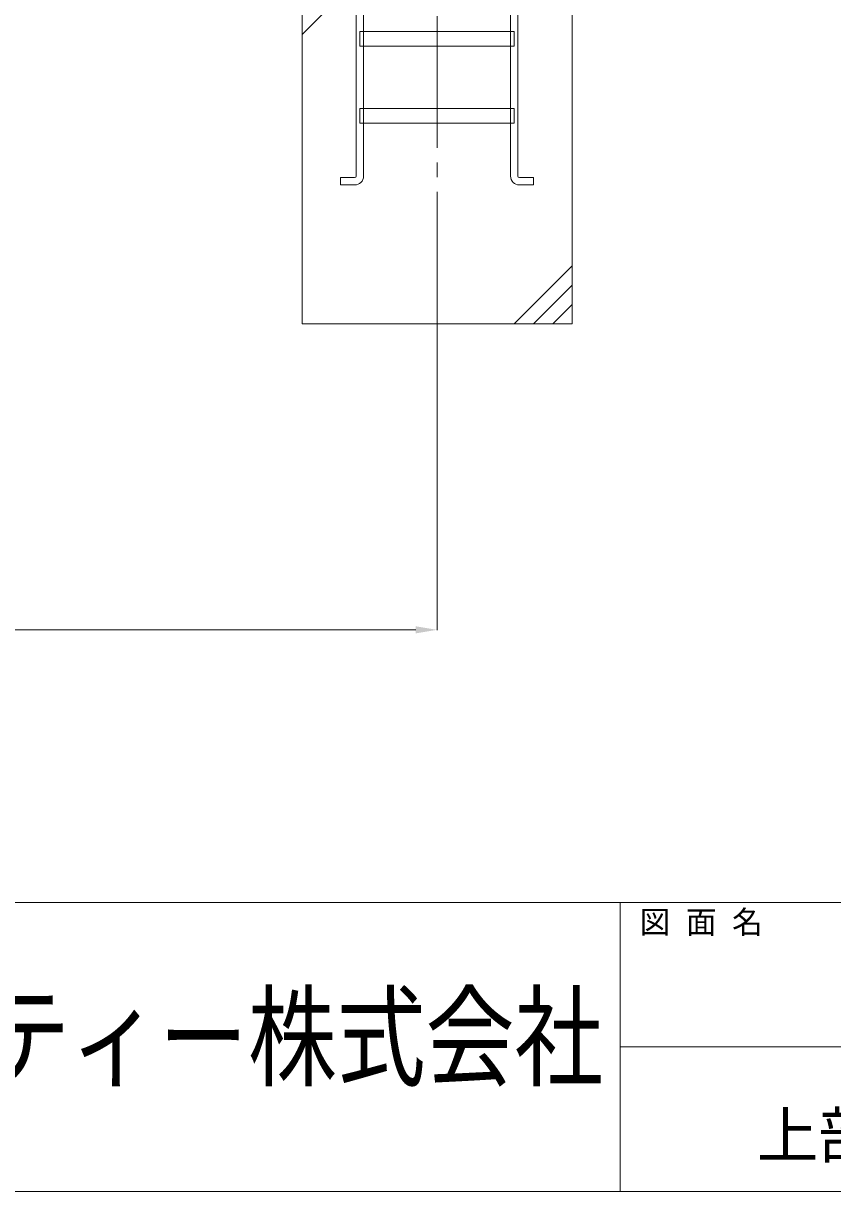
# Model space of a CAD drawing. Units: millimetres, scale not verified. Extents: x 35020 to 55145, y -14438 to 14438.
# Drawn here: x 45197 to 47295, y -14438 to -11408 of the extents above; entities that cross this region are included whole.
import ezdxf
from ezdxf.enums import TextEntityAlignment as Align

# ---------------------------------------------------------------- set-up
doc = ezdxf.new("R2010")
doc.units = ezdxf.units.MM
doc.header["$LTSCALE"] = 38
doc.linetypes.add('CHAIN2', pattern=[12, 9, -1, 1, -1])
doc.linetypes.add('DASHED1', pattern=[1.8, 1.2, -0.6])
for name, color, linetype, lineweight in [('0-7_ﾛｺﾞ', 140, 'Continuous', 9), ('0-9_基礎工事用PCA小', 7, 'Continuous', 18), ('0-A_図面枠', 7, 'Continuous', 18), ('0-B_寸法', 3, 'Continuous', 18), ('1-3_通芯', 1, 'CHAIN2', 18)]:
    doc.layers.add(name, color=color, linetype=linetype, lineweight=lineweight)
doc.styles.add('ＭＳ ゴシック', font='')
doc.styles.get('ＭＳ ゴシック').set_extended_font_data('MS Gothic')

msp = doc.modelspace()

# ---------------------------------------------------------------- linework, layer by layer
at = {"layer": '0-9_基礎工事用PCA小'}
for p, q in [((45919.8, -11437.5), (46069.8, -11287.5)), ((46079.32, -11467.5), (46079.32, -11629.5)), ((46460.28, -11467.5), (46460.28, -11629.5)), ((46079.32, -11667.5), (46079.32, -11804.5)), ((46460.28, -11667.5), (46460.28, -11804.5)), ((46619.8, -12037.5), (46469.8, -12187.5)), ((46619.8, -12087.5), (46519.8, -12187.5)), ((46619.8, -12137.5), (46569.8, -12187.5))]:
    msp.add_line(p, q, dxfattribs=at)
at = {"layer": '0-9_基礎工事用PCA小', "color": 4, "linetype": 'DASHED1', "lineweight": 9}
for p, q in [((46079.32, -11429.5), (46079.32, -11467.5)), ((46460.28, -11429.5), (46460.28, -11467.5)), ((46079.32, -11629.5), (46079.32, -11667.5)), ((46460.28, -11629.5), (46460.28, -11667.5))]:
    msp.add_line(p, q, dxfattribs=at)
at = {"layer": '0-9_基礎工事用PCA小'}
for points in [[(46060.27, -11804.45), (46060.27, -11227.5), (46079.32, -11227.5), (46079.32, -11429.5)], [(46479.33, -11804.45), (46479.33, -11227.5), (46460.28, -11227.5), (46460.28, -11429.5)], [(46056.33, -11827.5), (46019.33, -11827.5), (46019.33, -11808.45), (46056.28, -11808.45)], [(46483.28, -11827.5), (46520.28, -11827.5), (46520.28, -11808.45), (46483.32, -11808.45)]]:
    msp.add_lwpolyline(points, dxfattribs=at)
for points in [[(45919.8, -12187.5), (46619.8, -12187.5), (46619.8, -11287.5), (45919.8, -11287.5)], [(46069.8, -11429.5), (46469.8, -11429.5), (46469.8, -11467.5), (46069.8, -11467.5)], [(46069.8, -11629.5), (46469.8, -11629.5), (46469.8, -11667.5), (46069.8, -11667.5)]]:
    msp.add_lwpolyline(points, close=True, dxfattribs=at)
for centre, radius, start, end in [((46056.28, -11804.45), 4, 270, 0), ((46056.33, -11804.5), 23, 270, 0), ((46483.28, -11804.5), 23, 180, 270), ((46483.32, -11804.45), 4, 180, 270)]:
    msp.add_arc(centre, radius, start, end, dxfattribs=at)
at = {"layer": '0-A_図面枠'}
for p, q in [((35019.8, -13687.5), (55144.8, -13687.5)), ((46744.8, -13687.5), (46744.8, -14437.5)), ((46744.8, -14062.5), (55144.8, -14062.5))]:
    msp.add_line(p, q, dxfattribs=at)
msp.add_lwpolyline([(35019.8, -562.5), (55144.8, -562.5), (55144.8, -14437.5), (35019.8, -14437.5)], close=True, dxfattribs=at)
at = {"layer": '0-B_寸法'}
for p, q in [((46269.8, -12188.5), (46269.8, -12981.95)), ((46214.8, -12980.95), (37224.8, -12980.95))]:
    msp.add_line(p, q, dxfattribs=at)
at = {"layer": '0-B_寸法', "color": 91}
msp.add_solid([(46214.8, -12971.8), (46269.8, -12980.95), (46214.8, -12990.12)], dxfattribs=at)
at = {"layer": '1-3_通芯'}
msp.add_line((46269.8, -12187.5), (46269.8, -10275.5), dxfattribs=at)

# ---------------------------------------------------------------- texts
at = {"layer": '0-7_ﾛｺﾞ', "color": 7, "style": 'ＭＳ ゴシック', "width": 0.8}
msp.add_text('日本セイフティー株式会社', height=211.1, dxfattribs=at).set_placement((43936.55, -14205.02), align=Align.BOTTOM_LEFT)
at = {"layer": '0-A_図面枠', "style": 'ＭＳ ゴシック'}
for s, height, p in [('図 面 名', 58.65, (46794.8, -13785.5)), ('上部パンチングパネル仕様', 117.3, (47098.62, -14384.9))]:
    msp.add_text(s, height=height, dxfattribs=at).set_placement(p, align=Align.BOTTOM_LEFT)

doc.saveas('drawing.dxf')
